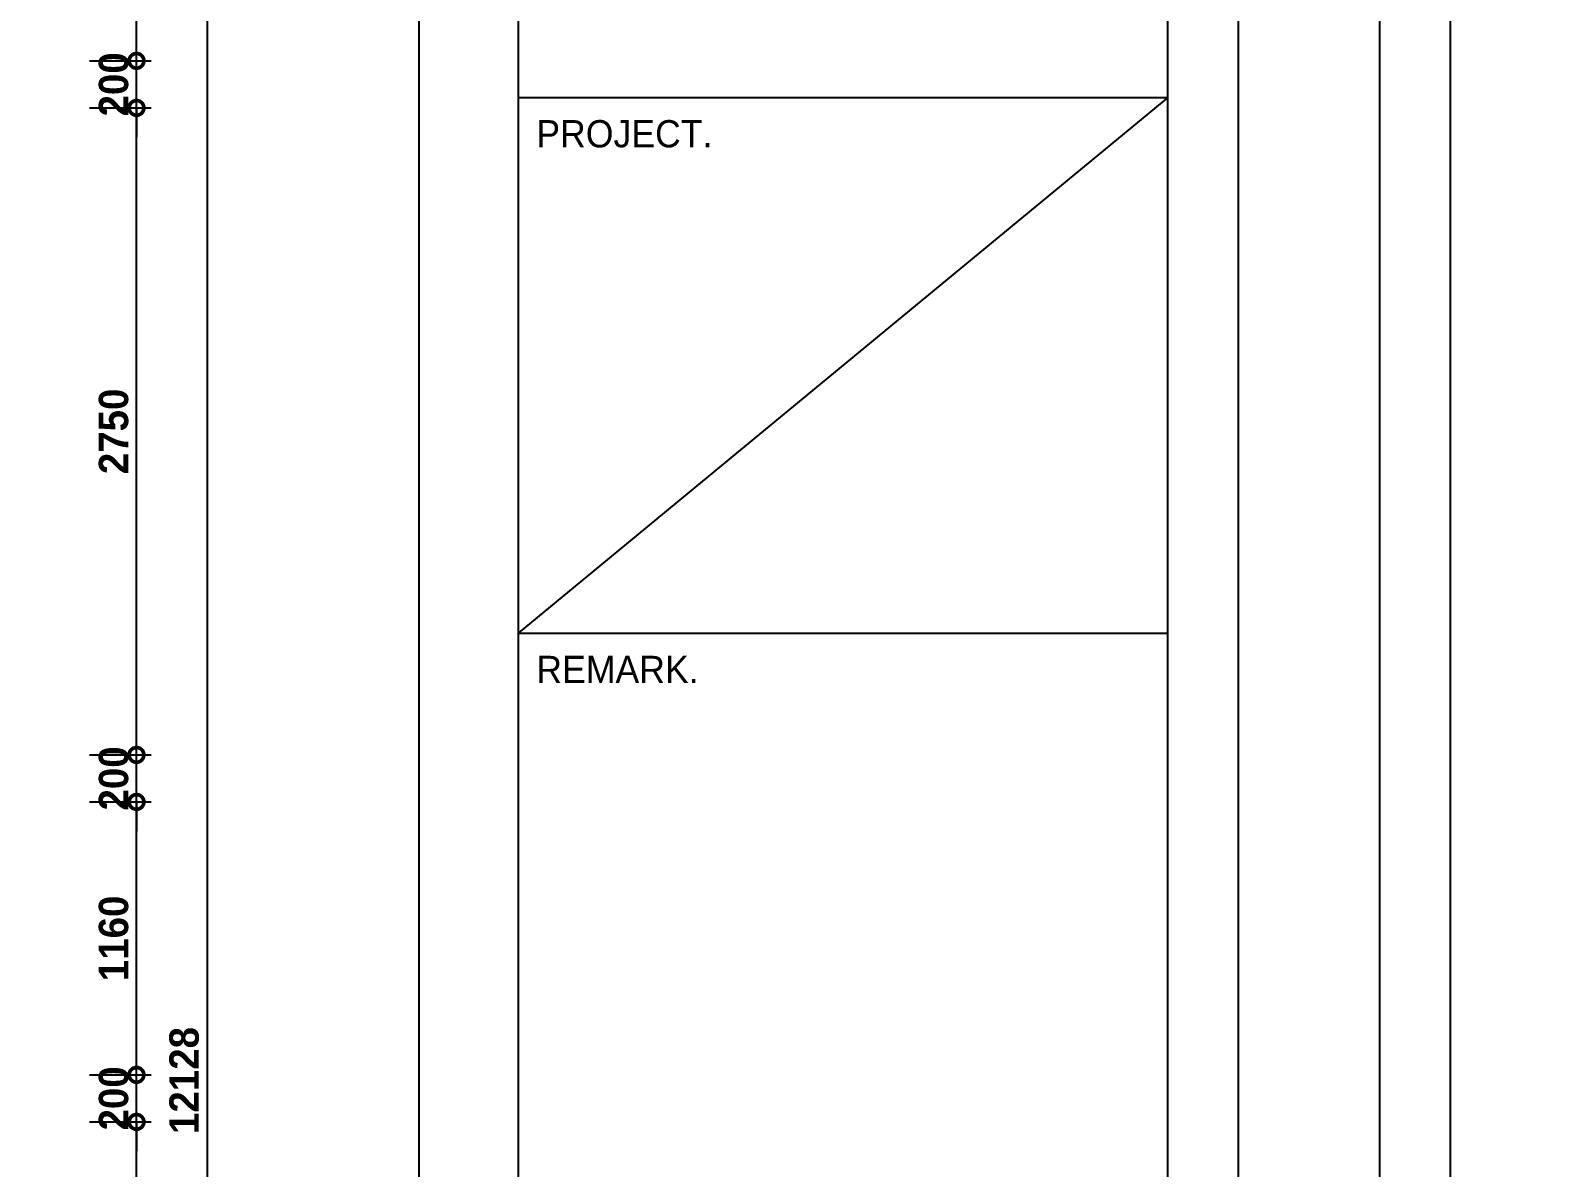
# Model space of a CAD drawing. Header units: inches. Extents: x 4138 to 127072, y -26315 to 43858.
# Drawn here: x 76400 to 82820, y 32738 to 37573 of the extents above; entities that cross this region are included whole.
import ezdxf
from ezdxf.enums import TextEntityAlignment as Align

# ---------------------------------------------------------------- set-up
doc = ezdxf.new("R2010")
doc.units = ezdxf.units.IN
doc.header["$LTSCALE"] = 50
doc.header["$MEASUREMENT"] = 0
for name, color, linetype in [('07-DIM', 5, 'Continuous'), ('07-DIM WAL', 5, 'Continuous'), ('FORM(YOURNAME)-11', 1, 'Continuous')]:
    doc.layers.add(name, color=color, linetype=linetype)
doc.styles.add('YOURNAME', font='HY울릉도M.TTF')
doc.styles.add('넥슨고딕', font='')
doc.styles.get('넥슨고딕').set_extended_font_data('NEXON Lv1 Gothic Bold', bold=True)
doc.dimstyles.new('50', dxfattribs={"dimscale": 50, "dimtxt": 2.5, "dimasz": 2.5, "dimexe": 1.25, "dimexo": 2, "dimtad": 1, "dimdec": 0, "dimtxsty": '넥슨고딕', "dimblk": 'DOTSMALL', "dimcen": 2.5, "dimclrd": 1, "dimclre": 1, "dimclrt": 2, "dimadec": 0, "dimazin": 0, "dimtfac": 1, "dimtdec": 0, "dimtix": 1, "dimtmove": 0, "dimatfit": 3, "dimldrblk": 'DOTSMALL', "dimfxl": 1.25, "dimarcsym": 0})

# ---------------------------------------------------------------- blocks, each defined once
blk = doc.blocks.new('FORM-PLAN')
at = {"layer": 'Defpoints', "color": 158}
for p, q in [((1346, 54915), (1346, -2085)), ((10556, 41093), (1346, 33504))]:
    blk.add_line(p, q, dxfattribs=at)
for points in [[(-71444, -2285), (10556, -2285), (10556, 55115), (-71444, 55115)], [(-69444, 53115), (-64, 53115), (-64, 1215), (-69444, 1215)]]:
    blk.add_lwpolyline(points, close=True, dxfattribs=at)
at = {"layer": 'FORM(YOURNAME)-11', "color": 14}
for p, q in [((1346, 41093), (10556, 41093)), ((1346, 33504), (10556, 33504))]:
    blk.add_line(p, q, dxfattribs=at)
at = {"layer": 'FORM(YOURNAME)-11', "color": 250}
blk.add_lwpolyline([(-72444, -3285), (11556, -3285), (11556, 56115), (-72444, 56115)], close=True, dxfattribs=at)
at = {"layer": 'FORM(YOURNAME)-11', "color": 14, "style": 'YOURNAME'}
for s, p in [('PROJECT.', (1603, 40579)), ('REMARK.', (1603, 32989))]:
    blk.add_text(s, height=386.1, dxfattribs=at).set_placement(p, align=Align.MIDDLE_LEFT)
at = {"layer": 'FORM(YOURNAME)-11', "color": 3, "style": 'YOURNAME'}
for tag, height, p in [('1', 450, (9905, 18188)), ('2', 450, (9905, 17544)), ('3', 450, (9905, 16257)), ('4', 450, (9905, 14326)), ('5', 515, (9905, 12009)), ('6', 515, (9905, 9757)), ('7', 515, (9905, 7504)), ('8', 515, (9905, 5252)), ('9', 515, (9905, 2999)), ('10', 515, (5655, 811)), ('11', 515, (9905, 747)), ('12', 515, (5655, -1441)), ('13', 515, (9905, -1441))]:
    blk.add_attdef(tag, text='', height=height, dxfattribs=at).set_placement(p, align=Align.MIDDLE_RIGHT)
blk = doc.blocks.new('_DOTSMALL')
at = {"color": 0, "linetype": 'ByBlock', "const_width": 0.5}
blk.add_lwpolyline([(-0.0625, 0, 1), (0.0625, 0, 1)], format="xyb", close=True, dxfattribs=at)
blk = doc.blocks.new('*D233')
at = {"layer": '07-DIM', "color": 1, "lineweight": -2, "transparency": 16777216}
for p, q in [((76652.4, 32933), (76914.9, 32933)), ((76852.4, 29285), (76852.4, 32933)), ((76652.4, 29285), (76914.9, 29285))]:
    blk.add_line(p, q, dxfattribs=at)
at = {"layer": 'Defpoints', "color": 0, "transparency": 16777216}
for p in [(76552.4, 32933), (76852.4, 32933), (76552.4, 29285)]:
    blk.add_point(p, dxfattribs=at)
at = {"layer": '07-DIM', "color": 1, "lineweight": -2, "transparency": 16777216, "xscale": 125, "yscale": 125, "zscale": 125}
for p, rotation in [((76852.4, 32933), 90), ((76852.4, 29285), 270)]:
    blk.add_blockref('_DOTSMALL', p, dxfattribs=dict(at, rotation=rotation))
at = {"layer": '07-DIM', "color": 2, "transparency": 16777216, "insert": (76755.5, 31109), "char_height": 125, "attachment_point": 5, "rotation": 90, "style": '넥슨고딕'}
blk.add_mtext('3648', dxfattribs=at)
blk = doc.blocks.new('*D234')
at = {"layer": '07-DIM', "color": 1, "lineweight": -2, "transparency": 16777216}
for p, q in [((76852.4, 33133), (76852.4, 33258)), ((76652.4, 33133), (76914.9, 33133)), ((76852.4, 32933), (76852.4, 33133)), ((76652.4, 32933), (76914.9, 32933)), ((76852.4, 32933), (76852.4, 32808))]:
    blk.add_line(p, q, dxfattribs=at)
at = {"layer": 'Defpoints', "color": 0, "transparency": 16777216}
for p in [(76552.4, 33133), (76852.4, 33133), (76552.4, 32933)]:
    blk.add_point(p, dxfattribs=at)
at = {"layer": '07-DIM', "color": 1, "lineweight": -2, "transparency": 16777216, "xscale": 125, "yscale": 125, "zscale": 125}
for p, rotation in [((76852.4, 33133), 270), ((76852.4, 32933), 90)]:
    blk.add_blockref('_DOTSMALL', p, dxfattribs=dict(at, rotation=rotation))
at = {"layer": '07-DIM', "color": 2, "transparency": 16777216, "insert": (76755.5, 33033), "char_height": 125, "attachment_point": 5, "rotation": 90, "style": '넥슨고딕'}
blk.add_mtext('200', dxfattribs=at)
blk = doc.blocks.new('*D235')
at = {"layer": '07-DIM', "color": 1, "lineweight": -2, "transparency": 16777216}
for p, q in [((76652.4, 34293), (76914.9, 34293)), ((76852.4, 33133), (76852.4, 34293)), ((76652.4, 33133), (76914.9, 33133))]:
    blk.add_line(p, q, dxfattribs=at)
at = {"layer": 'Defpoints', "color": 0, "transparency": 16777216}
for p in [(76552.4, 34293), (76852.4, 34293), (76552.4, 33133)]:
    blk.add_point(p, dxfattribs=at)
at = {"layer": '07-DIM', "color": 1, "lineweight": -2, "transparency": 16777216, "xscale": 125, "yscale": 125, "zscale": 125}
for p, rotation in [((76852.4, 34293), 90), ((76852.4, 33133), 270)]:
    blk.add_blockref('_DOTSMALL', p, dxfattribs=dict(at, rotation=rotation))
at = {"layer": '07-DIM', "color": 2, "transparency": 16777216, "insert": (76755.5, 33713), "char_height": 125, "attachment_point": 5, "rotation": 90, "style": '넥슨고딕'}
blk.add_mtext('1160', dxfattribs=at)
blk = doc.blocks.new('*D236')
at = {"layer": '07-DIM', "color": 1, "lineweight": -2, "transparency": 16777216}
for p, q in [((76852.4, 34493), (76852.4, 34618)), ((76652.4, 34493), (76914.9, 34493)), ((76852.4, 34293), (76852.4, 34493)), ((76652.4, 34293), (76914.9, 34293)), ((76852.4, 34293), (76852.4, 34168))]:
    blk.add_line(p, q, dxfattribs=at)
at = {"layer": 'Defpoints', "color": 0, "transparency": 16777216}
for p in [(76552.4, 34493), (76852.4, 34493), (76552.4, 34293)]:
    blk.add_point(p, dxfattribs=at)
at = {"layer": '07-DIM', "color": 1, "lineweight": -2, "transparency": 16777216, "xscale": 125, "yscale": 125, "zscale": 125}
for p, rotation in [((76852.4, 34493), 270), ((76852.4, 34293), 90)]:
    blk.add_blockref('_DOTSMALL', p, dxfattribs=dict(at, rotation=rotation))
at = {"layer": '07-DIM', "color": 2, "transparency": 16777216, "insert": (76755.5, 34393), "char_height": 125, "attachment_point": 5, "rotation": 90, "style": '넥슨고딕'}
blk.add_mtext('200', dxfattribs=at)
blk = doc.blocks.new('*D237')
at = {"layer": '07-DIM', "color": 1, "lineweight": -2, "transparency": 16777216}
for p, q in [((76652.4, 37243), (76914.9, 37243)), ((76852.4, 34493), (76852.4, 37243)), ((76652.4, 34493), (76914.9, 34493))]:
    blk.add_line(p, q, dxfattribs=at)
at = {"layer": 'Defpoints', "color": 0, "transparency": 16777216}
for p in [(76552.4, 37243), (76852.4, 37243), (76552.4, 34493)]:
    blk.add_point(p, dxfattribs=at)
at = {"layer": '07-DIM', "color": 1, "lineweight": -2, "transparency": 16777216, "xscale": 125, "yscale": 125, "zscale": 125}
for p, rotation in [((76852.4, 37243), 90), ((76852.4, 34493), 270)]:
    blk.add_blockref('_DOTSMALL', p, dxfattribs=dict(at, rotation=rotation))
at = {"layer": '07-DIM', "color": 2, "transparency": 16777216, "insert": (76755.5, 35868), "char_height": 125, "attachment_point": 5, "rotation": 90, "style": '넥슨고딕'}
blk.add_mtext('2750', dxfattribs=at)
blk = doc.blocks.new('*D238')
at = {"layer": '07-DIM', "color": 1, "lineweight": -2, "transparency": 16777216}
for p, q in [((76852.4, 37443), (76852.4, 37568)), ((76652.4, 37443), (76914.9, 37443)), ((76852.4, 37243), (76852.4, 37443)), ((76652.4, 37243), (76914.9, 37243)), ((76852.4, 37243), (76852.4, 37118))]:
    blk.add_line(p, q, dxfattribs=at)
at = {"layer": 'Defpoints', "color": 0, "transparency": 16777216}
for p in [(76552.4, 37443), (76852.4, 37443), (76552.4, 37243)]:
    blk.add_point(p, dxfattribs=at)
at = {"layer": '07-DIM', "color": 1, "lineweight": -2, "transparency": 16777216, "xscale": 125, "yscale": 125, "zscale": 125}
for p, rotation in [((76852.4, 37443), 270), ((76852.4, 37243), 90)]:
    blk.add_blockref('_DOTSMALL', p, dxfattribs=dict(at, rotation=rotation))
at = {"layer": '07-DIM', "color": 2, "transparency": 16777216, "insert": (76755.5, 37343), "char_height": 125, "attachment_point": 5, "rotation": 90, "style": '넥슨고딕'}
blk.add_mtext('200', dxfattribs=at)
blk = doc.blocks.new('*D239')
at = {"layer": '07-DIM', "color": 1, "lineweight": -2, "transparency": 16777216}
for p, q in [((76652.4, 38973), (76914.9, 38973)), ((76852.4, 37443), (76852.4, 38973)), ((76652.4, 37443), (76914.9, 37443))]:
    blk.add_line(p, q, dxfattribs=at)
at = {"layer": 'Defpoints', "color": 0, "transparency": 16777216}
for p in [(76552.4, 38973), (76852.4, 38973), (76552.4, 37443)]:
    blk.add_point(p, dxfattribs=at)
at = {"layer": '07-DIM', "color": 1, "lineweight": -2, "transparency": 16777216, "xscale": 125, "yscale": 125, "zscale": 125}
for p, rotation in [((76852.4, 38973), 90), ((76852.4, 37443), 270)]:
    blk.add_blockref('_DOTSMALL', p, dxfattribs=dict(at, rotation=rotation))
at = {"layer": '07-DIM', "color": 2, "transparency": 16777216, "insert": (76755.5, 38208), "char_height": 125, "attachment_point": 5, "rotation": 90, "style": '넥슨고딕'}
blk.add_mtext('1530', dxfattribs=at)
blk = doc.blocks.new('*D266')
at = {"layer": '07-DIM', "color": 1, "lineweight": -2, "transparency": 16777216}
for p, q in [((76652.4, 39173), (77214.9, 39173)), ((77152.4, 39173), (77152.4, 27045)), ((76652.4, 27045), (77214.9, 27045))]:
    blk.add_line(p, q, dxfattribs=at)
at = {"layer": 'Defpoints', "color": 0, "transparency": 16777216}
for p in [(76552.4, 39173), (76552.4, 27045), (77152.4, 27045)]:
    blk.add_point(p, dxfattribs=at)
at = {"layer": '07-DIM', "color": 1, "lineweight": -2, "transparency": 16777216, "xscale": 125, "yscale": 125, "zscale": 125}
for p, rotation in [((77152.4, 39173), 90), ((77152.4, 27045), 270)]:
    blk.add_blockref('_DOTSMALL', p, dxfattribs=dict(at, rotation=rotation))
at = {"layer": '07-DIM', "color": 2, "transparency": 16777216, "insert": (77055.5, 33109), "char_height": 125, "attachment_point": 5, "rotation": 90, "style": '넥슨고딕'}
blk.add_mtext('12128', dxfattribs=at)

msp = doc.modelspace()

# ---------------------------------------------------------------- block references
at = {"layer": '07-DIM WAL', "xscale": 0.3, "yscale": 0.3, "zscale": 0.3}
for p in [(78071.7, 24959.4), (103871.7, 24959.4)]:
    msp.add_blockref('FORM-PLAN', p, dxfattribs=at)

# ---------------------------------------------------------------- dimensions: what is measured, and where the dimension line sits
at = {"layer": '07-DIM'}
for base, p1, p2, picture, middle in [((77152.4, 27045), (76552.4, 39173), (76552.4, 27045), '*D266', (77055.5, 33109)), ((76852.4, 38973), (76552.4, 37443), (76552.4, 38973), '*D239', (76755.5, 38208)), ((76852.4, 37443), (76552.4, 37243), (76552.4, 37443), '*D238', (76755.5, 37343)), ((76852.4, 37243), (76552.4, 34493), (76552.4, 37243), '*D237', (76755.5, 35868)), ((76852.4, 34493), (76552.4, 34293), (76552.4, 34493), '*D236', (76755.5, 34393)), ((76852.4, 34293), (76552.4, 33133), (76552.4, 34293), '*D235', (76755.5, 33713)), ((76852.4, 33133), (76552.4, 32933), (76552.4, 33133), '*D234', (76755.5, 33033)), ((76852.4, 32933), (76552.4, 29285), (76552.4, 32933), '*D233', (76755.5, 31109))]:
    dim = msp.add_linear_dim(base=base, p1=p1, p2=p2, angle=270, dimstyle='50', dxfattribs=at)
    dim.commit()
    dim.dimension.update_dxf_attribs({"geometry": picture, "text_midpoint": middle})

doc.saveas('drawing.dxf')
